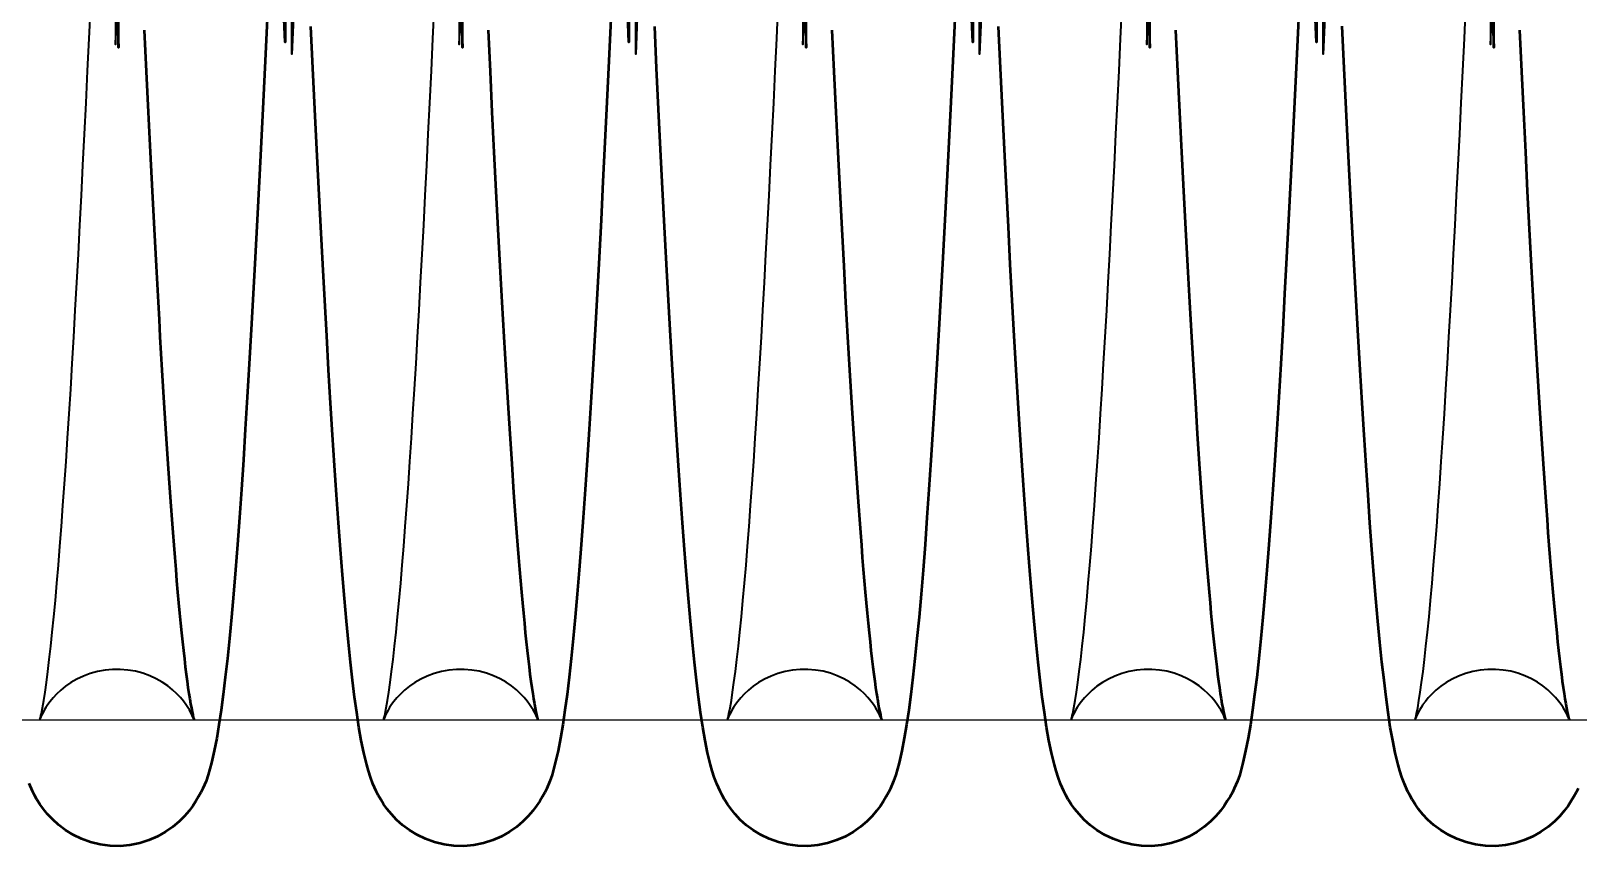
# Model space of a CAD drawing. Header units: millimetres. Extents: x 1448 to 104164, y -19509 to -89.
# Drawn here: x 52011.5 to 52083.2, y -3869 to -3831.2 of the extents above; entities that cross this region are included whole.
import ezdxf

# ---------------------------------------------------------------- set-up
doc = ezdxf.new("R2010")
doc.units = ezdxf.units.MM
doc.header["$LTSCALE"] = 60
doc.header["$MEASUREMENT"] = 0
doc.layers.get('0').update_dxf_attribs({"linetype": 'CONTINUOUS'})
doc.layers.add('가려진 것(ISO)', color=7, linetype='CONTINUOUS', lineweight=35)
doc.layers.add('가시적인 것(ISO)', color=7, linetype='CONTINUOUS', lineweight=50)

# ---------------------------------------------------------------- blocks, each defined once
blk = doc.blocks.new('토션스프링 3')
at = {"layer": '가려진 것(ISO)', "flags": 128}
for points in [[(21461686.335, -50952923.544), (21461686.263, -50952925.233), (21461686.192, -50952888.925)], [(21461702.282, -50952923.544), (21461702.21, -50952925.233), (21461702.139, -50952888.925)], [(21461718.228, -50952923.543), (21461718.157, -50952925.233), (21461718.085, -50952888.925)], [(21461734.175, -50952923.543), (21461734.104, -50952925.233), (21461734.032, -50952888.925)], [(21461681.715, -50952956.08), (21461681.71, -50952956.062), (21461681.689, -50952956.006), (21461681.645, -50952955.903), (21461681.567, -50952955.744), (21461681.51, -50952955.64), (21461681.437, -50952955.52), (21461681.345, -50952955.383), (21461681.231, -50952955.231), (21461681.091, -50952955.064), (21461680.924, -50952954.888), (21461680.728, -50952954.707), (21461680.504, -50952954.528), (21461680.25, -50952954.356), (21461679.97, -50952954.197), (21461679.668, -50952954.057), (21461679.347, -50952953.94), (21461679.01, -50952953.85), (21461678.662, -50952953.789), (21461678.306, -50952953.758), (21461677.95, -50952953.76), (21461677.597, -50952953.793), (21461677.25, -50952953.858), (21461676.914, -50952953.95), (21461676.594, -50952954.069), (21461676.295, -50952954.212), (21461676.018, -50952954.372), (21461675.766, -50952954.546), (21461675.544, -50952954.725), (21461675.351, -50952954.905), (21461675.188, -50952955.08), (21461675.051, -50952955.245), (21461674.939, -50952955.396), (21461674.849, -50952955.531), (21461674.778, -50952955.651), (21461674.722, -50952955.752), (21461674.678, -50952955.838), (21461674.621, -50952955.965), (21461674.591, -50952956.042), (21461674.579, -50952956.076), (21461674.579, -50952956.075), (21461674.587, -50952956.044), (21461674.602, -50952955.986), (21461674.622, -50952955.904), (21461674.645, -50952955.8), (21461674.697, -50952955.537), (21461674.753, -50952955.209), (21461674.813, -50952954.82), (21461674.876, -50952954.371), (21461674.942, -50952953.865), (21461675.01, -50952953.304), (21461675.079, -50952952.691), (21461675.15, -50952952.029), (21461675.221, -50952951.319), (21461675.293, -50952950.565), (21461675.364, -50952949.768), (21461675.435, -50952948.932), (21461675.505, -50952948.053), (21461675.576, -50952947.131), (21461675.647, -50952946.166), (21461675.718, -50952945.161), (21461675.789, -50952944.116), (21461675.861, -50952943.034), (21461675.932, -50952941.915), (21461676.003, -50952940.761), (21461676.075, -50952939.573), (21461676.146, -50952938.353), (21461676.217, -50952937.102), (21461676.288, -50952935.821), (21461676.36, -50952934.507), (21461676.431, -50952933.16), (21461676.502, -50952931.784), (21461676.574, -50952930.379), (21461676.646, -50952928.947), (21461676.717, -50952927.491), (21461676.789, -50952926.011), (21461676.86, -50952924.509), (21461676.932, -50952922.988)], [(21461678.004, -50952888.47), (21461678.075, -50952924.781), (21461678.147, -50952923.091)], [(21461697.662, -50952956.08), (21461697.656, -50952956.062), (21461697.636, -50952956.006), (21461697.592, -50952955.903), (21461697.514, -50952955.744), (21461697.456, -50952955.64), (21461697.383, -50952955.52), (21461697.292, -50952955.383), (21461697.178, -50952955.231), (21461697.038, -50952955.064), (21461696.871, -50952954.888), (21461696.675, -50952954.707), (21461696.451, -50952954.528), (21461696.197, -50952954.356), (21461695.917, -50952954.197), (21461695.614, -50952954.057), (21461695.294, -50952953.939), (21461694.957, -50952953.85), (21461694.608, -50952953.789), (21461694.253, -50952953.758), (21461693.897, -50952953.76), (21461693.544, -50952953.793), (21461693.196, -50952953.858), (21461692.86, -50952953.95), (21461692.541, -50952954.069), (21461692.242, -50952954.212), (21461691.965, -50952954.372), (21461691.713, -50952954.546), (21461691.491, -50952954.725), (21461691.298, -50952954.905), (21461691.134, -50952955.081), (21461690.998, -50952955.245), (21461690.886, -50952955.396), (21461690.796, -50952955.531), (21461690.725, -50952955.651), (21461690.669, -50952955.752), (21461690.625, -50952955.838), (21461690.568, -50952955.965), (21461690.538, -50952956.042), (21461690.526, -50952956.076), (21461690.526, -50952956.075), (21461690.534, -50952956.044), (21461690.549, -50952955.986), (21461690.568, -50952955.904), (21461690.592, -50952955.8), (21461690.644, -50952955.537), (21461690.7, -50952955.209), (21461690.76, -50952954.819), (21461690.823, -50952954.37), (21461690.889, -50952953.864), (21461690.957, -50952953.304), (21461691.026, -50952952.691), (21461691.097, -50952952.029), (21461691.168, -50952951.319), (21461691.24, -50952950.565), (21461691.311, -50952949.768), (21461691.382, -50952948.932), (21461691.452, -50952948.053), (21461691.523, -50952947.131), (21461691.594, -50952946.167), (21461691.665, -50952945.161), (21461691.736, -50952944.117), (21461691.807, -50952943.034), (21461691.879, -50952941.915), (21461691.95, -50952940.761), (21461692.022, -50952939.573), (21461692.093, -50952938.353), (21461692.164, -50952937.102), (21461692.235, -50952935.821), (21461692.306, -50952934.507), (21461692.378, -50952933.16), (21461692.449, -50952931.784), (21461692.521, -50952930.379), (21461692.592, -50952928.947), (21461692.664, -50952927.491), (21461692.736, -50952926.011), (21461692.807, -50952924.51), (21461692.879, -50952922.988)], [(21461693.951, -50952888.47), (21461694.022, -50952924.781), (21461694.093, -50952923.091)], [(21461713.609, -50952956.08), (21461713.603, -50952956.062), (21461713.583, -50952956.006), (21461713.539, -50952955.903), (21461713.46, -50952955.744), (21461713.403, -50952955.64), (21461713.33, -50952955.52), (21461713.238, -50952955.383), (21461713.125, -50952955.231), (21461712.985, -50952955.064), (21461712.817, -50952954.888), (21461712.622, -50952954.707), (21461712.398, -50952954.528), (21461712.144, -50952954.356), (21461711.864, -50952954.197), (21461711.561, -50952954.057), (21461711.24, -50952953.939), (21461710.904, -50952953.85), (21461710.555, -50952953.789), (21461710.2, -50952953.758), (21461709.844, -50952953.76), (21461709.491, -50952953.793), (21461709.143, -50952953.858), (21461708.807, -50952953.95), (21461708.488, -50952954.069), (21461708.188, -50952954.212), (21461707.911, -50952954.372), (21461707.66, -50952954.546), (21461707.437, -50952954.725), (21461707.245, -50952954.905), (21461707.081, -50952955.081), (21461706.945, -50952955.245), (21461706.833, -50952955.396), (21461706.743, -50952955.531), (21461706.671, -50952955.651), (21461706.616, -50952955.752), (21461706.572, -50952955.838), (21461706.514, -50952955.965), (21461706.485, -50952956.042), (21461706.473, -50952956.076), (21461706.473, -50952956.075), (21461706.481, -50952956.044), (21461706.495, -50952955.986), (21461706.515, -50952955.904), (21461706.538, -50952955.8), (21461706.591, -50952955.537), (21461706.647, -50952955.209), (21461706.707, -50952954.819), (21461706.77, -50952954.37), (21461706.836, -50952953.864), (21461706.904, -50952953.304), (21461706.973, -50952952.691), (21461707.044, -50952952.029), (21461707.115, -50952951.32), (21461707.187, -50952950.565), (21461707.258, -50952949.769), (21461707.329, -50952948.932), (21461707.399, -50952948.053), (21461707.47, -50952947.131), (21461707.541, -50952946.167), (21461707.612, -50952945.162), (21461707.683, -50952944.117), (21461707.754, -50952943.034), (21461707.826, -50952941.915), (21461707.897, -50952940.761), (21461707.968, -50952939.573), (21461708.04, -50952938.353), (21461708.111, -50952937.102), (21461708.182, -50952935.821), (21461708.253, -50952934.507), (21461708.325, -50952933.161), (21461708.396, -50952931.784), (21461708.468, -50952930.379), (21461708.539, -50952928.948), (21461708.611, -50952927.491), (21461708.682, -50952926.011), (21461708.754, -50952924.51), (21461708.826, -50952922.988)], [(21461709.897, -50952888.47), (21461709.969, -50952924.781), (21461710.04, -50952923.091)], [(21461729.556, -50952956.08), (21461729.55, -50952956.062), (21461729.529, -50952956.006), (21461729.486, -50952955.903), (21461729.407, -50952955.744), (21461729.35, -50952955.64), (21461729.277, -50952955.52), (21461729.185, -50952955.383), (21461729.072, -50952955.231), (21461728.932, -50952955.064), (21461728.764, -50952954.888), (21461728.569, -50952954.707), (21461728.344, -50952954.528), (21461728.091, -50952954.356), (21461727.81, -50952954.197), (21461727.508, -50952954.057), (21461727.187, -50952953.939), (21461726.851, -50952953.85), (21461726.502, -50952953.789), (21461726.147, -50952953.758), (21461725.791, -50952953.76), (21461725.437, -50952953.793), (21461725.09, -50952953.858), (21461724.754, -50952953.951), (21461724.435, -50952954.069), (21461724.135, -50952954.212), (21461723.858, -50952954.372), (21461723.607, -50952954.546), (21461723.384, -50952954.725), (21461723.192, -50952954.905), (21461723.028, -50952955.081), (21461722.892, -50952955.245), (21461722.78, -50952955.396), (21461722.69, -50952955.531), (21461722.618, -50952955.651), (21461722.562, -50952955.752), (21461722.519, -50952955.838), (21461722.461, -50952955.965), (21461722.431, -50952956.042), (21461722.419, -50952956.076), (21461722.42, -50952956.075), (21461722.428, -50952956.044), (21461722.442, -50952955.986), (21461722.462, -50952955.904), (21461722.485, -50952955.8), (21461722.538, -50952955.537), (21461722.594, -50952955.208), (21461722.654, -50952954.819), (21461722.717, -50952954.37), (21461722.783, -50952953.864), (21461722.851, -50952953.304), (21461722.92, -50952952.691), (21461722.991, -50952952.029), (21461723.062, -50952951.32), (21461723.133, -50952950.565), (21461723.205, -50952949.769), (21461723.276, -50952948.932), (21461723.346, -50952948.053), (21461723.417, -50952947.131), (21461723.487, -50952946.167), (21461723.559, -50952945.162), (21461723.63, -50952944.117), (21461723.701, -50952943.035), (21461723.772, -50952941.915), (21461723.844, -50952940.761), (21461723.915, -50952939.573), (21461723.987, -50952938.353), (21461724.058, -50952937.102), (21461724.129, -50952935.821), (21461724.2, -50952934.507), (21461724.271, -50952933.161), (21461724.343, -50952931.784), (21461724.414, -50952930.38), (21461724.486, -50952928.948), (21461724.558, -50952927.491), (21461724.629, -50952926.011), (21461724.701, -50952924.51), (21461724.772, -50952922.988)], [(21461725.844, -50952888.469), (21461725.916, -50952924.781), (21461725.987, -50952923.091)], [(21461745.503, -50952956.08), (21461745.497, -50952956.062), (21461745.476, -50952956.006), (21461745.433, -50952955.903), (21461745.354, -50952955.744), (21461745.297, -50952955.64), (21461745.224, -50952955.52), (21461745.132, -50952955.383), (21461745.018, -50952955.231), (21461744.879, -50952955.064), (21461744.711, -50952954.888), (21461744.516, -50952954.707), (21461744.291, -50952954.528), (21461744.037, -50952954.356), (21461743.757, -50952954.197), (21461743.455, -50952954.057), (21461743.134, -50952953.939), (21461742.797, -50952953.85), (21461742.449, -50952953.789), (21461742.094, -50952953.758), (21461741.738, -50952953.76), (21461741.384, -50952953.793), (21461741.037, -50952953.858), (21461740.701, -50952953.951), (21461740.381, -50952954.069), (21461740.082, -50952954.212), (21461739.805, -50952954.373), (21461739.554, -50952954.546), (21461739.331, -50952954.725), (21461739.139, -50952954.905), (21461738.975, -50952955.081), (21461738.838, -50952955.245), (21461738.727, -50952955.396), (21461738.637, -50952955.531), (21461738.565, -50952955.651), (21461738.509, -50952955.753), (21461738.466, -50952955.838), (21461738.408, -50952955.965), (21461738.378, -50952956.042), (21461738.366, -50952956.076), (21461738.366, -50952956.075), (21461738.375, -50952956.044), (21461738.389, -50952955.986), (21461738.409, -50952955.904), (21461738.432, -50952955.8), (21461738.485, -50952955.536), (21461738.541, -50952955.208), (21461738.601, -50952954.818), (21461738.665, -50952954.369), (21461738.73, -50952953.864), (21461738.798, -50952953.303), (21461738.867, -50952952.691), (21461738.937, -50952952.029), (21461739.009, -50952951.32), (21461739.08, -50952950.566), (21461739.152, -50952949.769), (21461739.222, -50952948.932), (21461739.293, -50952948.053), (21461739.363, -50952947.131), (21461739.434, -50952946.167), (21461739.505, -50952945.162), (21461739.577, -50952944.118), (21461739.648, -50952943.035), (21461739.719, -50952941.916), (21461739.791, -50952940.761), (21461739.862, -50952939.573), (21461739.933, -50952938.353), (21461740.005, -50952937.102), (21461740.076, -50952935.821), (21461740.147, -50952934.507), (21461740.218, -50952933.161), (21461740.29, -50952931.785), (21461740.361, -50952930.38), (21461740.433, -50952928.948), (21461740.505, -50952927.492), (21461740.576, -50952926.011), (21461740.648, -50952924.51), (21461740.719, -50952922.988)], [(21461741.791, -50952888.469), (21461741.862, -50952924.781), (21461741.934, -50952923.091)]]:
    blk.add_lwpolyline(points, dxfattribs=at)
at = {"layer": '가시적인 것(ISO)', "flags": 128}
for points in [[(21461678.133, -50952922.763), (21461678.224, -50952924.93), (21461678.316, -50952889.096)], [(21461679.414, -50952924.116), (21461679.506, -50952926.04), (21461679.597, -50952927.929), (21461679.689, -50952929.78), (21461679.781, -50952931.59), (21461679.872, -50952933.353), (21461679.964, -50952935.068), (21461680.055, -50952936.73), (21461680.101, -50952937.54), (21461680.146, -50952938.337), (21461680.237, -50952939.893), (21461680.329, -50952941.395), (21461680.42, -50952942.841), (21461680.511, -50952944.228), (21461680.602, -50952945.553), (21461680.648, -50952946.191), (21461680.693, -50952946.812), (21461680.739, -50952947.416), (21461680.784, -50952948.003), (21461680.829, -50952948.572), (21461680.874, -50952949.123), (21461680.919, -50952949.657), (21461680.964, -50952950.174), (21461681.009, -50952950.673), (21461681.054, -50952951.155), (21461681.099, -50952951.617), (21461681.143, -50952952.061), (21461681.188, -50952952.485), (21461681.231, -50952952.89), (21461681.275, -50952953.274), (21461681.318, -50952953.638), (21461681.361, -50952953.98), (21461681.403, -50952954.301), (21461681.445, -50952954.6), (21461681.486, -50952954.877), (21461681.526, -50952955.131), (21461681.565, -50952955.36), (21461681.601, -50952955.561), (21461681.635, -50952955.733), (21461681.665, -50952955.875), (21461681.69, -50952955.984), (21461681.708, -50952956.054), (21461681.715, -50952956.08)], [(21461694.08, -50952922.763), (21461694.171, -50952924.93), (21461694.263, -50952889.096)], [(21461695.361, -50952924.116), (21461695.453, -50952926.04), (21461695.544, -50952927.929), (21461695.636, -50952929.78), (21461695.728, -50952931.59), (21461695.819, -50952933.353), (21461695.911, -50952935.068), (21461696.002, -50952936.73), (21461696.048, -50952937.54), (21461696.093, -50952938.337), (21461696.184, -50952939.893), (21461696.276, -50952941.395), (21461696.367, -50952942.841), (21461696.458, -50952944.228), (21461696.549, -50952945.553), (21461696.595, -50952946.191), (21461696.64, -50952946.812), (21461696.685, -50952947.416), (21461696.731, -50952948.003), (21461696.776, -50952948.572), (21461696.821, -50952949.123), (21461696.866, -50952949.657), (21461696.911, -50952950.174), (21461696.956, -50952950.673), (21461697.001, -50952951.155), (21461697.046, -50952951.617), (21461697.09, -50952952.061), (21461697.134, -50952952.485), (21461697.178, -50952952.89), (21461697.222, -50952953.274), (21461697.265, -50952953.638), (21461697.308, -50952953.98), (21461697.35, -50952954.301), (21461697.392, -50952954.6), (21461697.433, -50952954.877), (21461697.473, -50952955.131), (21461697.512, -50952955.36), (21461697.548, -50952955.561), (21461697.581, -50952955.733), (21461697.611, -50952955.875), (21461697.637, -50952955.984), (21461697.655, -50952956.054), (21461697.662, -50952956.08)], [(21461710.026, -50952922.763), (21461710.118, -50952924.93), (21461710.21, -50952889.096)], [(21461711.308, -50952924.116), (21461711.399, -50952926.04), (21461711.491, -50952927.929), (21461711.583, -50952929.78), (21461711.675, -50952931.589), (21461711.766, -50952933.353), (21461711.858, -50952935.068), (21461711.949, -50952936.73), (21461711.994, -50952937.54), (21461712.04, -50952938.337), (21461712.131, -50952939.893), (21461712.222, -50952941.395), (21461712.314, -50952942.841), (21461712.405, -50952944.228), (21461712.496, -50952945.553), (21461712.542, -50952946.191), (21461712.587, -50952946.812), (21461712.632, -50952947.416), (21461712.678, -50952948.003), (21461712.723, -50952948.572), (21461712.768, -50952949.123), (21461712.813, -50952949.657), (21461712.858, -50952950.174), (21461712.903, -50952950.673), (21461712.948, -50952951.155), (21461712.992, -50952951.617), (21461713.037, -50952952.061), (21461713.081, -50952952.485), (21461713.125, -50952952.89), (21461713.169, -50952953.274), (21461713.212, -50952953.638), (21461713.255, -50952953.98), (21461713.297, -50952954.301), (21461713.338, -50952954.6), (21461713.38, -50952954.877), (21461713.42, -50952955.131), (21461713.459, -50952955.36), (21461713.495, -50952955.561), (21461713.528, -50952955.733), (21461713.558, -50952955.875), (21461713.584, -50952955.984), (21461713.602, -50952956.054), (21461713.609, -50952956.08)], [(21461725.973, -50952922.763), (21461726.065, -50952924.93), (21461726.157, -50952889.096)], [(21461727.255, -50952924.116), (21461727.346, -50952926.04), (21461727.438, -50952927.929), (21461727.53, -50952929.78), (21461727.621, -50952931.589), (21461727.713, -50952933.353), (21461727.804, -50952935.068), (21461727.896, -50952936.73), (21461727.941, -50952937.54), (21461727.987, -50952938.337), (21461728.078, -50952939.893), (21461728.169, -50952941.395), (21461728.261, -50952942.841), (21461728.352, -50952944.228), (21461728.443, -50952945.552), (21461728.488, -50952946.191), (21461728.534, -50952946.812), (21461728.579, -50952947.416), (21461728.624, -50952948.003), (21461728.67, -50952948.572), (21461728.715, -50952949.123), (21461728.76, -50952949.657), (21461728.805, -50952950.174), (21461728.85, -50952950.673), (21461728.895, -50952951.155), (21461728.939, -50952951.617), (21461728.984, -50952952.061), (21461729.028, -50952952.485), (21461729.072, -50952952.89), (21461729.116, -50952953.274), (21461729.159, -50952953.638), (21461729.201, -50952953.98), (21461729.244, -50952954.301), (21461729.285, -50952954.6), (21461729.327, -50952954.877), (21461729.367, -50952955.131), (21461729.405, -50952955.36), (21461729.442, -50952955.561), (21461729.475, -50952955.733), (21461729.505, -50952955.875), (21461729.53, -50952955.984), (21461729.549, -50952956.054), (21461729.556, -50952956.08)], [(21461741.92, -50952922.763), (21461742.012, -50952924.93), (21461742.103, -50952889.095)], [(21461743.202, -50952924.116), (21461743.293, -50952926.04), (21461743.385, -50952927.929), (21461743.477, -50952929.78), (21461743.568, -50952931.589), (21461743.66, -50952933.353), (21461743.751, -50952935.068), (21461743.843, -50952936.73), (21461743.888, -50952937.54), (21461743.934, -50952938.337), (21461744.025, -50952939.893), (21461744.116, -50952941.395), (21461744.207, -50952942.841), (21461744.299, -50952944.228), (21461744.39, -50952945.552), (21461744.435, -50952946.19), (21461744.481, -50952946.812), (21461744.526, -50952947.416), (21461744.571, -50952948.003), (21461744.616, -50952948.572), (21461744.661, -50952949.123), (21461744.706, -50952949.657), (21461744.751, -50952950.174), (21461744.796, -50952950.673), (21461744.841, -50952951.155), (21461744.886, -50952951.617), (21461744.931, -50952952.061), (21461744.975, -50952952.485), (21461745.019, -50952952.89), (21461745.062, -50952953.274), (21461745.106, -50952953.638), (21461745.148, -50952953.98), (21461745.19, -50952954.301), (21461745.232, -50952954.6), (21461745.273, -50952954.877), (21461745.314, -50952955.131), (21461745.352, -50952955.36), (21461745.389, -50952955.561), (21461745.422, -50952955.733), (21461745.452, -50952955.875), (21461745.477, -50952955.984), (21461745.496, -50952956.054), (21461745.503, -50952956.08)], [(21461685.113, -50952923.592), (21461685.021, -50952925.537), (21461684.929, -50952927.445), (21461684.838, -50952929.312), (21461684.746, -50952931.134), (21461684.655, -50952932.914), (21461684.563, -50952934.654), (21461684.472, -50952936.348), (21461684.38, -50952937.995), (21461684.288, -50952939.592), (21461684.196, -50952941.135), (21461684.104, -50952942.622), (21461684.012, -50952944.05), (21461683.92, -50952945.416), (21461683.829, -50952946.721), (21461683.737, -50952947.967), (21461683.644, -50952949.151), (21461683.552, -50952950.275), (21461683.458, -50952951.335), (21461683.364, -50952952.331), (21461683.27, -50952953.262), (21461683.175, -50952954.128), (21461683.078, -50952954.926), (21461682.982, -50952955.657), (21461682.882, -50952956.329), (21461682.777, -50952956.952), (21461682.66, -50952957.536), (21461682.53, -50952958.092), (21461682.388, -50952958.647), (21461682.284, -50952958.95), (21461682.139, -50952959.283), (21461682.047, -50952959.464), (21461681.939, -50952959.657), (21461681.813, -50952959.864), (21461681.667, -50952960.085), (21461681.492, -50952960.32), (21461681.282, -50952960.566), (21461681.033, -50952960.815), (21461680.74, -50952961.062), (21461680.407, -50952961.296), (21461680.037, -50952961.506), (21461679.635, -50952961.683), (21461679.204, -50952961.819), (21461678.754, -50952961.91), (21461678.295, -50952961.952), (21461677.832, -50952961.942), (21461677.374, -50952961.882), (21461676.93, -50952961.775), (21461676.51, -50952961.624), (21461676.119, -50952961.434), (21461675.761, -50952961.215), (21461675.444, -50952960.976), (21461675.168, -50952960.728), (21461674.933, -50952960.478), (21461674.735, -50952960.235), (21461674.572, -50952960.005), (21461674.436, -50952959.789), (21461674.323, -50952959.588), (21461674.228, -50952959.4), (21461674.077, -50952959.058)], [(21461701.059, -50952923.592), (21461700.968, -50952925.538), (21461700.876, -50952927.446), (21461700.785, -50952929.312), (21461700.693, -50952931.134), (21461700.602, -50952932.915), (21461700.51, -50952934.654), (21461700.418, -50952936.349), (21461700.326, -50952937.996), (21461700.235, -50952939.593), (21461700.143, -50952941.136), (21461700.051, -50952942.623), (21461699.959, -50952944.051), (21461699.867, -50952945.416), (21461699.775, -50952946.722), (21461699.683, -50952947.967), (21461699.591, -50952949.152), (21461699.498, -50952950.275), (21461699.405, -50952951.335), (21461699.311, -50952952.332), (21461699.217, -50952953.263), (21461699.121, -50952954.128), (21461699.025, -50952954.926), (21461698.928, -50952955.658), (21461698.829, -50952956.33), (21461698.723, -50952956.953), (21461698.607, -50952957.537), (21461698.477, -50952958.092), (21461698.334, -50952958.647), (21461698.23, -50952958.949), (21461698.085, -50952959.283), (21461697.993, -50952959.464), (21461697.885, -50952959.657), (21461697.759, -50952959.864), (21461697.614, -50952960.085), (21461697.439, -50952960.321), (21461697.229, -50952960.566), (21461696.98, -50952960.815), (21461696.69, -50952961.062), (21461696.359, -50952961.294), (21461695.989, -50952961.503), (21461695.585, -50952961.681), (21461695.156, -50952961.818), (21461694.707, -50952961.909), (21461694.246, -50952961.951), (21461693.783, -50952961.943), (21461693.327, -50952961.884), (21461692.883, -50952961.776), (21461692.461, -50952961.625), (21461692.069, -50952961.437), (21461691.713, -50952961.218), (21461691.394, -50952960.979), (21461691.117, -50952960.73), (21461690.882, -50952960.481), (21461690.685, -50952960.239), (21461690.52, -50952960.007), (21461690.384, -50952959.791), (21461690.271, -50952959.59), (21461690.176, -50952959.402), (21461690.026, -50952959.06), (21461689.909, -50952958.751), (21461689.814, -50952958.462), (21461689.736, -50952958.185), (21461689.602, -50952957.634), (21461689.482, -50952957.053), (21461689.372, -50952956.432), (21461689.271, -50952955.765), (21461689.175, -50952955.045), (21461689.081, -50952954.265), (21461688.987, -50952953.419), (21461688.893, -50952952.504), (21461688.799, -50952951.524), (21461688.706, -50952950.478), (21461688.614, -50952949.37), (21461688.521, -50952948.198), (21461688.429, -50952946.966), (21461688.337, -50952945.67), (21461688.245, -50952944.31), (21461688.153, -50952942.889), (21461688.061, -50952941.409), (21461687.969, -50952939.875), (21461687.877, -50952938.287), (21461687.785, -50952936.65), (21461687.693, -50952934.966), (21461687.602, -50952933.237), (21461687.511, -50952931.466), (21461687.419, -50952929.648), (21461687.328, -50952927.786), (21461687.236, -50952925.883), (21461687.144, -50952923.943)], [(21461686.045, -50952888.841), (21461685.953, -50952924.679), (21461685.862, -50952922.523)], [(21461717.006, -50952923.592), (21461716.914, -50952925.538), (21461716.823, -50952927.446), (21461716.731, -50952929.312), (21461716.64, -50952931.134), (21461716.549, -50952932.915), (21461716.457, -50952934.654), (21461716.365, -50952936.349), (21461716.273, -50952937.996), (21461716.181, -50952939.593), (21461716.089, -50952941.136), (21461715.997, -50952942.623), (21461715.906, -50952944.051), (21461715.814, -50952945.416), (21461715.722, -50952946.722), (21461715.63, -50952947.967), (21461715.538, -50952949.152), (21461715.445, -50952950.275), (21461715.352, -50952951.336), (21461715.258, -50952952.332), (21461715.164, -50952953.263), (21461715.068, -50952954.128), (21461714.972, -50952954.927), (21461714.875, -50952955.658), (21461714.776, -50952956.33), (21461714.67, -50952956.953), (21461714.553, -50952957.537), (21461714.424, -50952958.092), (21461714.281, -50952958.647), (21461714.176, -50952958.949), (21461714.031, -50952959.282), (21461713.939, -50952959.464), (21461713.831, -50952959.657), (21461713.706, -50952959.864), (21461713.561, -50952960.085), (21461713.386, -50952960.32), (21461713.176, -50952960.566), (21461712.927, -50952960.815), (21461712.637, -50952961.061), (21461712.307, -50952961.294), (21461711.936, -50952961.503), (21461711.532, -50952961.681), (21461711.103, -50952961.818), (21461710.655, -50952961.909), (21461710.194, -50952961.951), (21461709.73, -50952961.943), (21461709.274, -50952961.884), (21461708.83, -50952961.776), (21461708.408, -50952961.625), (21461708.016, -50952961.437), (21461707.66, -50952961.218), (21461707.341, -50952960.979), (21461707.064, -50952960.73), (21461706.829, -50952960.481), (21461706.632, -50952960.239), (21461706.467, -50952960.007), (21461706.331, -50952959.791), (21461706.218, -50952959.59), (21461706.123, -50952959.402), (21461705.973, -50952959.061), (21461705.856, -50952958.751), (21461705.761, -50952958.462), (21461705.682, -50952958.185), (21461705.549, -50952957.634), (21461705.429, -50952957.052), (21461705.319, -50952956.432), (21461705.218, -50952955.765), (21461705.121, -50952955.045), (21461705.028, -50952954.265), (21461704.934, -50952953.419), (21461704.84, -50952952.504), (21461704.746, -50952951.524), (21461704.653, -50952950.478), (21461704.56, -50952949.37), (21461704.468, -50952948.198), (21461704.376, -50952946.966), (21461704.284, -50952945.67), (21461704.192, -50952944.31), (21461704.1, -50952942.888), (21461704.008, -50952941.409), (21461703.916, -50952939.874), (21461703.824, -50952938.287), (21461703.732, -50952936.65), (21461703.64, -50952934.965), (21461703.549, -50952933.237), (21461703.457, -50952931.466), (21461703.366, -50952929.648), (21461703.274, -50952927.786), (21461703.183, -50952925.883), (21461703.091, -50952923.942)], [(21461701.992, -50952888.84), (21461701.9, -50952924.678), (21461701.809, -50952922.523)], [(21461732.953, -50952923.593), (21461732.861, -50952925.538), (21461732.77, -50952927.446), (21461732.678, -50952929.312), (21461732.587, -50952931.134), (21461732.496, -50952932.915), (21461732.404, -50952934.654), (21461732.312, -50952936.349), (21461732.22, -50952937.996), (21461732.128, -50952939.593), (21461732.036, -50952941.136), (21461731.944, -50952942.623), (21461731.852, -50952944.051), (21461731.761, -50952945.416), (21461731.669, -50952946.722), (21461731.577, -50952947.967), (21461731.485, -50952949.152), (21461731.392, -50952950.275), (21461731.299, -50952951.336), (21461731.205, -50952952.332), (21461731.11, -50952953.263), (21461731.015, -50952954.129), (21461730.919, -50952954.927), (21461730.822, -50952955.658), (21461730.723, -50952956.33), (21461730.617, -50952956.953), (21461730.5, -50952957.537), (21461730.371, -50952958.092), (21461730.227, -50952958.647), (21461730.122, -50952958.949), (21461729.977, -50952959.282), (21461729.885, -50952959.464), (21461729.777, -50952959.657), (21461729.653, -50952959.863), (21461729.508, -50952960.085), (21461729.333, -50952960.32), (21461729.123, -50952960.565), (21461728.874, -50952960.815), (21461728.584, -50952961.061), (21461728.254, -50952961.294), (21461727.883, -50952961.503), (21461727.479, -50952961.681), (21461727.05, -50952961.818), (21461726.602, -50952961.909), (21461726.141, -50952961.951), (21461725.677, -50952961.943), (21461725.221, -50952961.884), (21461724.777, -50952961.776), (21461724.355, -50952961.625), (21461723.963, -50952961.437), (21461723.607, -50952961.218), (21461723.288, -50952960.979), (21461723.011, -50952960.73), (21461722.776, -50952960.481), (21461722.579, -50952960.239), (21461722.414, -50952960.008), (21461722.278, -50952959.791), (21461722.165, -50952959.59), (21461722.069, -50952959.402), (21461721.919, -50952959.061), (21461721.802, -50952958.751), (21461721.708, -50952958.463), (21461721.629, -50952958.186), (21461721.495, -50952957.634), (21461721.375, -50952957.052), (21461721.266, -50952956.432), (21461721.165, -50952955.765), (21461721.068, -50952955.046), (21461720.975, -50952954.266), (21461720.881, -50952953.419), (21461720.786, -50952952.504), (21461720.693, -50952951.524), (21461720.6, -50952950.479), (21461720.507, -50952949.37), (21461720.415, -50952948.199), (21461720.323, -50952946.966), (21461720.231, -50952945.67), (21461720.139, -50952944.309), (21461720.047, -50952942.888), (21461719.955, -50952941.409), (21461719.863, -50952939.874), (21461719.771, -50952938.287), (21461719.679, -50952936.65), (21461719.587, -50952934.965), (21461719.496, -50952933.237), (21461719.404, -50952931.466), (21461719.313, -50952929.648), (21461719.221, -50952927.785), (21461719.129, -50952925.882), (21461719.038, -50952923.942)], [(21461717.938, -50952888.84), (21461717.847, -50952924.678), (21461717.756, -50952922.523)], [(21461745.923, -50952959.282), (21461745.831, -50952959.463), (21461745.724, -50952959.657), (21461745.6, -50952959.863), (21461745.455, -50952960.085), (21461745.279, -50952960.32), (21461745.07, -50952960.565), (21461744.821, -50952960.815), (21461744.531, -50952961.061), (21461744.201, -50952961.293), (21461743.83, -50952961.503), (21461743.426, -50952961.681), (21461742.997, -50952961.818), (21461742.549, -50952961.909), (21461742.088, -50952961.951), (21461741.624, -50952961.943), (21461741.168, -50952961.884), (21461740.724, -50952961.776), (21461740.302, -50952961.625), (21461739.91, -50952961.437), (21461739.554, -50952961.218), (21461739.235, -50952960.979), (21461738.958, -50952960.73), (21461738.723, -50952960.482), (21461738.525, -50952960.239), (21461738.361, -50952960.008), (21461738.225, -50952959.791), (21461738.112, -50952959.59), (21461738.016, -50952959.402), (21461737.866, -50952959.061), (21461737.749, -50952958.751), (21461737.655, -50952958.463), (21461737.576, -50952958.186), (21461737.442, -50952957.634), (21461737.322, -50952957.052), (21461737.213, -50952956.432), (21461737.112, -50952955.766), (21461737.015, -50952955.046), (21461736.922, -50952954.266), (21461736.827, -50952953.419), (21461736.733, -50952952.504), (21461736.64, -50952951.524), (21461736.547, -50952950.479), (21461736.454, -50952949.37), (21461736.362, -50952948.199), (21461736.27, -50952946.966), (21461736.178, -50952945.67), (21461736.086, -50952944.309), (21461735.994, -50952942.888), (21461735.902, -50952941.409), (21461735.809, -50952939.874), (21461735.717, -50952938.287), (21461735.626, -50952936.649), (21461735.534, -50952934.965), (21461735.442, -50952933.237), (21461735.351, -50952931.466), (21461735.26, -50952929.648), (21461735.168, -50952927.785), (21461735.076, -50952925.882), (21461734.984, -50952923.941)], [(21461733.885, -50952888.84), (21461733.794, -50952924.678), (21461733.703, -50952922.523)]]:
    blk.add_lwpolyline(points, dxfattribs=at)
blk = doc.blocks.new('토션스프링1234')
blk.add_blockref('토션스프링 3', (188.103, -4314.906))

msp = doc.modelspace()

# ---------------------------------------------------------------- linework, layer by layer
at = {"color": 3}
msp.add_line((51099.315, -3863.182), (60099.315, -3863.182), dxfattribs=at)

# ---------------------------------------------------------------- block references
msp.add_blockref('토션스프링1234', (-21409850.809, 50953407.828))

doc.saveas('drawing.dxf')
